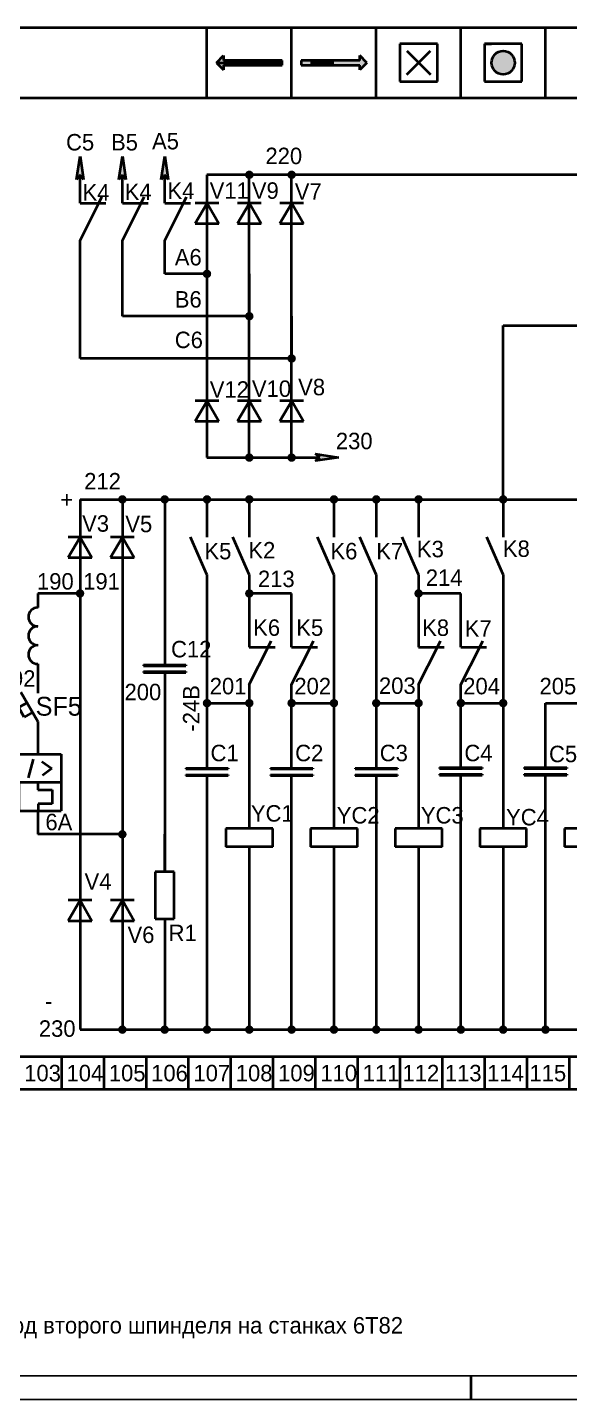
# Model space of a CAD drawing. Extents: x -8251 to 1289, y -86 to 2066.
# Drawn here: x 535.6 to 650.9, y 0 to 291.7 of the extents above; entities that cross this region are included whole.
import ezdxf

# ---------------------------------------------------------------- set-up
doc = ezdxf.new("R2010")
doc.units = 0
doc.layers.get('0').update_dxf_attribs({"linetype": 'CONTINUOUS', "lineweight": 40})
doc.layers.add('РАМКА', color=7, linetype='CONTINUOUS')
doc.layers.add('Слой1', color=3, linetype='CONTINUOUS', lineweight=25)
doc.styles.get("Standard").update_dxf_attribs({"font": 'cad2win.shx', "height": 3.5})

# ---------------------------------------------------------------- blocks, each defined once
blk = doc.blocks.new('авт защ-верт-теп-элмаг')
for p, q in [((0, 0.8), (0, -4.2)), ((0, -10.2), (-3.6, -3.97)), ((-8, -8.2), (-8, -11.2)), ((-5, -8.2), (-7, -8.2)), ((-2.87, -9.28), (-4.04, -7.25)), ((-2.26, -6.22), (-3.78, -7.1)), ((-1.08, -8.24), (-2.87, -9.28)), ((0, -10.2), (0, -17.2)), ((-8, -13.2), (-8, -16.2)), ((-4, -17.2), (5, -17.2)), ((-4, -23.2), (-4, -17.2)), ((5, -17.2), (5, -23.2)), ((-8, -18.2), (-8, -21.2)), ((-7, -20.2), (-4, -20.2)), ((-1, -18.2), (-2.07, -22.18)), ((0.86, -18.72), (3, -20.2)), ((3, -20.2), (1, -21.72)), ((-8, -26.2), (-8, -23.2)), ((-4, -23.2), (-4, -29.2)), ((5, -23.2), (-4, -23.2)), ((0, -23.2), (0, -24.72)), ((5, -23.2), (5, -29.2)), ((-4, -26.2), (-7, -26.2)), ((0, -24.72), (3.06, -24.72)), ((3.06, -24.72), (3.06, -27.71)), ((0.06, -27.71), (0.06, -29.18)), ((3.06, -27.71), (0.06, -27.71)), ((-4, -29.2), (5, -29.2)), ((0, -29.2), (0, -34.2))]:
    blk.add_line(p, q)

msp = doc.modelspace()

# ---------------------------------------------------------------- hatches: boundary and pattern name
h = msp.add_hatch(color=256)
edge = h.paths.add_edge_path()
edge.add_arc((636.79, 284.23), 2.49, 0, 360)
for points in [[(575.79, 284.23), (577.29, 282.73), (577.29, 283.73), (589.79, 283.73), (589.79, 284.73), (577.29, 284.73), (577.29, 285.73)], [(607.79, 284.23), (606.29, 285.73), (606.29, 284.73), (593.79, 284.73), (593.79, 283.73), (606.29, 283.73), (606.29, 282.73)], [(546.79, 264.39), (547.52, 259.39), (546.79, 260.39), (546.01, 259.39)], [(555.79, 264.39), (556.52, 259.39), (555.79, 260.39), (555.01, 259.39)], [(564.79, 264.39), (565.52, 259.39), (564.79, 260.39), (564.01, 259.39)], [(601.79, 200.26), (596.79, 199.54), (597.79, 200.26), (596.79, 201.04)]]:
    msp.add_hatch(color=256).paths.add_polyline_path(points)
h = msp.add_hatch(color=256)
edge = h.paths.add_edge_path()
edge.add_arc((582.79, 260.39), 0.9, 0, 360)
h = msp.add_hatch(color=256)
edge = h.paths.add_edge_path()
edge.add_arc((591.79, 260.39), 0.9, 0, 360)
h = msp.add_hatch(color=256)
edge = h.paths.add_edge_path()
edge.add_arc((573.79, 239.33), 0.9, 0, 360)
h = msp.add_hatch(color=256)
edge = h.paths.add_edge_path()
edge.add_arc((582.79, 230.32), 0.9, 0, 360)
h = msp.add_hatch(color=256)
edge = h.paths.add_edge_path()
edge.add_arc((591.79, 221.33), 0.9, 0, 360)
h = msp.add_hatch(color=256)
edge = h.paths.add_edge_path()
edge.add_arc((582.79, 200.26), 0.9, 0, 360)
h = msp.add_hatch(color=256)
edge = h.paths.add_edge_path()
edge.add_arc((591.79, 200.26), 0.9, 0, 360)
h = msp.add_hatch(color=256)
edge = h.paths.add_edge_path()
edge.add_arc((555.79, 191.37), 0.9, 0, 360)
h = msp.add_hatch(color=256)
edge = h.paths.add_edge_path()
edge.add_arc((564.79, 191.37), 0.9, 0, 360)
h = msp.add_hatch(color=256)
edge = h.paths.add_edge_path()
edge.add_arc((573.79, 191.37), 0.9, 0, 360)
h = msp.add_hatch(color=256)
edge = h.paths.add_edge_path()
edge.add_arc((582.79, 191.37), 0.9, 0, 360)
h = msp.add_hatch(color=256)
edge = h.paths.add_edge_path()
edge.add_arc((600.79, 191.37), 0.9, 0, 360)
h = msp.add_hatch(color=256)
edge = h.paths.add_edge_path()
edge.add_arc((609.79, 191.37), 0.9, 0, 360)
h = msp.add_hatch(color=256)
edge = h.paths.add_edge_path()
edge.add_arc((618.79, 191.37), 0.9, 0, 360)
h = msp.add_hatch(color=256)
edge = h.paths.add_edge_path()
edge.add_arc((636.79, 191.37), 0.9, 0, 360)
h = msp.add_hatch(color=256)
edge = h.paths.add_edge_path()
edge.add_arc((546.79, 171.37), 0.9, 0, 360)
h = msp.add_hatch(color=256)
edge = h.paths.add_edge_path()
edge.add_arc((582.79, 171.37), 0.9, 0, 360)
h = msp.add_hatch(color=256)
edge = h.paths.add_edge_path()
edge.add_arc((618.79, 171.37), 0.9, 0, 360)
h = msp.add_hatch(color=256)
h.paths.add_polyline_path([(560.28, 154.76), (560.28, 154.56), (569.3, 154.56), (569.3, 154.76)])
h.paths.add_polyline_path([(560.28, 156.18), (560.28, 155.98), (569.3, 155.98), (569.3, 156.18)])
h = msp.add_hatch(color=256)
edge = h.paths.add_edge_path()
edge.add_arc((573.79, 148.05), 0.9, 0, 360)
h = msp.add_hatch(color=256)
edge = h.paths.add_edge_path()
edge.add_arc((582.79, 148.05), 0.9, 0, 360)
h = msp.add_hatch(color=256)
edge = h.paths.add_edge_path()
edge.add_arc((591.79, 148.05), 0.9, 0, 360)
h = msp.add_hatch(color=256)
edge = h.paths.add_edge_path()
edge.add_arc((600.79, 148.05), 0.9, 0, 360)
h = msp.add_hatch(color=256)
edge = h.paths.add_edge_path()
edge.add_arc((609.79, 148.05), 0.9, 0, 360)
h = msp.add_hatch(color=256)
edge = h.paths.add_edge_path()
edge.add_arc((618.79, 148.05), 0.9, 0, 360)
h = msp.add_hatch(color=256)
edge = h.paths.add_edge_path()
edge.add_arc((627.79, 148.05), 0.9, 0, 360)
h = msp.add_hatch(color=256)
edge = h.paths.add_edge_path()
edge.add_arc((636.79, 148.05), 0.9, 0, 360)
h = msp.add_hatch(color=256)
h.paths.add_polyline_path([(569.28, 132.83), (569.28, 132.63), (578.3, 132.63), (578.3, 132.83)])
h.paths.add_polyline_path([(569.28, 134.25), (569.28, 134.05), (578.3, 134.05), (578.3, 134.25)])
h = msp.add_hatch(color=256)
h.paths.add_polyline_path([(587.28, 132.83), (587.28, 132.63), (596.3, 132.63), (596.3, 132.83)])
h.paths.add_polyline_path([(587.28, 134.25), (587.28, 134.05), (596.3, 134.05), (596.3, 134.25)])
h = msp.add_hatch(color=256)
h.paths.add_polyline_path([(605.28, 132.83), (605.28, 132.63), (614.3, 132.63), (614.3, 132.83)])
h.paths.add_polyline_path([(605.28, 134.25), (605.28, 134.05), (614.3, 134.05), (614.3, 134.25)])
h = msp.add_hatch(color=256)
h.paths.add_polyline_path([(623.28, 132.93), (623.28, 132.73), (632.3, 132.73), (632.3, 132.93)])
h.paths.add_polyline_path([(623.28, 134.34), (623.28, 134.15), (632.3, 134.15), (632.3, 134.34)])
h = msp.add_hatch(color=256)
h.paths.add_polyline_path([(641.28, 132.93), (641.28, 132.73), (650.3, 132.73), (650.3, 132.93)])
h.paths.add_polyline_path([(641.28, 134.34), (641.28, 134.15), (650.3, 134.15), (650.3, 134.34)])
h = msp.add_hatch(color=256)
edge = h.paths.add_edge_path()
edge.add_arc((555.79, 120.15), 0.9, 0, 360)
h = msp.add_hatch(color=256)
edge = h.paths.add_edge_path()
edge.add_arc((555.79, 78.62), 0.9, 0, 360)
h = msp.add_hatch(color=256)
edge = h.paths.add_edge_path()
edge.add_arc((564.79, 78.62), 0.9, 0, 360)
h = msp.add_hatch(color=256)
edge = h.paths.add_edge_path()
edge.add_arc((573.79, 78.62), 0.9, 0, 360)
h = msp.add_hatch(color=256)
edge = h.paths.add_edge_path()
edge.add_arc((582.79, 78.62), 0.9, 0, 360)
h = msp.add_hatch(color=256)
edge = h.paths.add_edge_path()
edge.add_arc((591.79, 78.62), 0.9, 0, 360)
h = msp.add_hatch(color=256)
edge = h.paths.add_edge_path()
edge.add_arc((600.79, 78.62), 0.9, 0, 360)
h = msp.add_hatch(color=256)
edge = h.paths.add_edge_path()
edge.add_arc((609.79, 78.62), 0.9, 0, 360)
h = msp.add_hatch(color=256)
edge = h.paths.add_edge_path()
edge.add_arc((618.79, 78.62), 0.9, 0, 360)
h = msp.add_hatch(color=256)
edge = h.paths.add_edge_path()
edge.add_arc((627.79, 78.62), 0.9, 0, 360)
h = msp.add_hatch(color=256)
edge = h.paths.add_edge_path()
edge.add_arc((636.79, 78.62), 0.9, 0, 360)
h = msp.add_hatch(color=256)
edge = h.paths.add_edge_path()
edge.add_arc((645.79, 78.62), 0.9, 0, 360)

# ---------------------------------------------------------------- linework, layer by layer
for p, q in [((524.43, 291.73), (832.85, 291.73)), ((573.79, 276.73), (573.79, 291.73)), ((591.79, 276.73), (591.79, 291.73)), ((609.79, 276.73), (609.79, 291.73)), ((627.79, 276.73), (627.79, 291.73)), ((645.79, 276.73), (645.79, 291.73)), ((622.8, 288.23), (614.8, 288.23)), ((614.8, 288.23), (614.8, 280.23)), ((616.28, 286.75), (621.3, 281.73)), ((616.28, 281.72), (621.3, 286.73)), ((622.8, 280.23), (622.8, 288.23)), ((640.79, 288.23), (632.79, 288.23)), ((632.79, 288.23), (632.79, 280.23)), ((632.79, 288.23), (634.28, 288.23)), ((640.79, 280.23), (640.79, 288.23)), ((575.79, 284.23), (577.29, 285.73)), ((575.79, 284.23), (577.29, 282.73)), ((575.79, 284.23), (589.79, 284.23)), ((577.29, 285.73), (577.29, 284.73)), ((589.79, 284.73), (577.29, 284.73)), ((577.29, 283.73), (589.79, 283.73)), ((577.29, 283.73), (577.29, 282.73)), ((582.79, 284.23), (587.79, 284.23)), ((589.79, 283.73), (589.79, 284.73)), ((606.29, 284.73), (593.79, 284.73)), ((593.79, 284.73), (593.79, 283.73)), ((593.79, 283.73), (606.29, 283.73)), ((600.79, 284.23), (595.79, 284.23)), ((606.29, 284.73), (606.29, 285.73)), ((607.79, 284.23), (606.29, 285.73)), ((607.79, 284.23), (606.29, 282.73)), ((606.29, 282.73), (606.29, 283.73)), ((614.8, 280.23), (622.8, 280.23)), ((632.79, 280.23), (640.79, 280.23)), ((524.43, 276.73), (778.29, 276.73)), ((573.79, 276.73), (591.79, 276.73)), ((591.79, 276.73), (609.79, 276.73)), ((609.79, 276.73), (627.79, 276.73)), ((627.79, 276.73), (645.79, 276.73)), ((645.79, 276.73), (663.79, 276.73)), ((546.01, 259.39), (546.79, 264.39)), ((546.79, 264.39), (547.52, 259.39)), ((555.01, 259.39), (555.79, 264.39)), ((555.79, 264.39), (556.52, 259.39)), ((564.01, 259.39), (564.79, 264.39)), ((564.79, 264.39), (565.52, 259.39)), ((546.79, 260.39), (546.01, 259.39)), ((546.79, 254.39), (546.79, 260.39)), ((546.79, 254.39), (546.79, 260.39)), ((547.52, 259.39), (546.79, 260.39)), ((555.79, 260.39), (555.01, 259.39)), ((555.79, 254.39), (555.79, 260.39)), ((555.79, 254.39), (555.79, 260.39)), ((556.52, 259.39), (555.79, 260.39)), ((564.79, 260.39), (564.01, 259.39)), ((564.79, 254.39), (564.79, 260.39)), ((564.79, 254.39), (564.79, 260.39)), ((565.52, 259.39), (564.79, 260.39)), ((717.79, 260.39), (573.79, 260.39)), ((573.79, 260.39), (573.79, 200.26)), ((582.79, 200.26), (582.79, 260.39)), ((591.79, 200.26), (591.79, 260.39)), ((546.79, 254.39), (550.79, 254.39)), ((546.79, 246.39), (550.79, 254.39)), ((550.79, 254.39), (551.44, 255.69)), ((550.79, 254.39), (552.26, 254.39)), ((555.79, 254.39), (559.79, 254.39)), ((555.79, 246.39), (559.79, 254.39)), ((559.79, 254.39), (560.44, 255.69)), ((559.79, 254.39), (561.26, 254.39)), ((564.79, 254.39), (568.79, 254.39)), ((564.79, 246.39), (568.79, 254.39)), ((568.79, 254.39), (569.44, 255.69)), ((568.79, 254.39), (570.26, 254.39)), ((576.3, 254.39), (571.28, 254.39)), ((571.28, 250.03), (573.8, 254.39)), ((573.8, 254.39), (576.32, 250.03)), ((585.3, 254.39), (580.28, 254.39)), ((580.28, 250.03), (582.8, 254.39)), ((582.8, 254.39), (585.32, 250.03)), ((594.3, 254.39), (589.28, 254.39)), ((589.28, 250.03), (591.8, 254.39)), ((591.8, 254.39), (594.32, 250.03)), ((571.28, 250.03), (576.32, 250.03)), ((573.79, 248.33), (573.79, 212.33)), ((573.79, 248.33), (573.79, 239.33)), ((580.28, 250.03), (585.32, 250.03)), ((589.28, 250.03), (594.32, 250.03)), ((546.79, 221.33), (546.79, 246.39)), ((555.79, 230.33), (555.79, 246.39)), ((564.79, 239.33), (564.79, 246.39)), ((573.79, 239.33), (564.79, 239.33)), ((582.79, 239.33), (582.79, 230.33)), ((582.79, 230.32), (555.79, 230.33)), ((591.79, 230.33), (591.79, 221.33)), ((636.79, 191.37), (636.79, 228.35)), ((636.79, 228.35), (762.79, 228.35)), ((591.79, 221.33), (546.79, 221.33)), ((576.3, 212.33), (571.28, 212.33)), ((571.28, 207.97), (573.8, 212.33)), ((573.8, 212.33), (576.32, 207.97)), ((585.3, 212.33), (580.28, 212.33)), ((580.28, 207.97), (582.8, 212.33)), ((582.8, 212.33), (585.32, 207.97)), ((594.3, 212.33), (589.28, 212.33)), ((589.28, 207.97), (591.8, 212.33)), ((591.8, 212.33), (594.32, 207.97)), ((571.28, 207.97), (576.32, 207.97)), ((580.28, 207.97), (585.32, 207.97)), ((589.28, 207.97), (594.32, 207.97)), ((573.79, 200.26), (582.79, 200.26)), ((582.79, 200.26), (591.79, 200.26)), ((591.79, 200.26), (597.79, 200.26)), ((597.79, 200.26), (596.79, 201.04)), ((596.79, 201.04), (601.79, 200.26)), ((596.79, 199.54), (597.79, 200.26)), ((601.79, 200.26), (596.79, 199.54)), ((546.79, 191.37), (555.79, 191.37)), ((546.79, 191.37), (546.79, 78.62)), ((555.79, 191.37), (564.79, 191.37)), ((555.79, 191.37), (555.79, 78.62)), ((564.79, 191.37), (573.79, 191.37)), ((564.79, 191.37), (564.79, 155.98)), ((573.79, 191.37), (582.79, 191.37)), ((573.79, 191.37), (573.79, 183.37)), ((582.79, 191.37), (600.79, 191.37)), ((582.79, 191.37), (582.79, 183.37)), ((600.79, 191.37), (609.79, 191.37)), ((600.79, 191.37), (600.79, 183.37)), ((609.79, 191.37), (618.79, 191.37)), ((609.79, 191.37), (609.79, 183.37)), ((618.79, 191.37), (636.79, 191.37)), ((618.79, 191.37), (618.79, 183.37)), ((636.79, 191.37), (654.79, 191.37)), ((636.79, 191.37), (636.79, 183.37)), ((549.3, 183.37), (544.28, 183.37)), ((544.28, 179.01), (546.8, 183.37)), ((546.8, 183.37), (549.32, 179.01)), ((558.3, 183.37), (553.28, 183.37)), ((553.28, 179.01), (555.8, 183.37)), ((555.8, 183.37), (558.32, 179.01)), ((573.79, 175.37), (570.29, 183.37)), ((582.79, 175.37), (579.29, 183.37)), ((600.79, 175.37), (597.29, 183.37)), ((609.79, 175.37), (606.29, 183.37)), ((618.79, 175.37), (615.29, 183.37)), ((636.79, 175.37), (633.29, 183.37)), ((544.28, 179.01), (549.32, 179.01)), ((546.79, 179.37), (546.79, 171.37)), ((553.28, 179.01), (558.32, 179.01)), ((573.79, 175.37), (573.79, 134.05)), ((582.79, 175.37), (582.79, 159.98)), ((600.79, 175.37), (600.79, 121.42)), ((609.79, 175.37), (609.79, 134.05)), ((618.79, 175.37), (618.79, 159.98)), ((636.79, 175.37), (636.79, 121.42)), ((546.79, 171.37), (537.79, 171.37)), ((537.79, 171.37), (537.79, 168.37)), ((537.79, 171.37), (537.79, 168.37)), ((591.79, 171.37), (582.79, 171.37)), ((591.79, 159.98), (591.79, 171.37)), ((627.79, 171.37), (618.79, 171.37)), ((627.79, 159.98), (627.79, 171.37)), ((586.79, 159.98), (587.44, 161.29)), ((595.79, 159.98), (596.44, 161.29)), ((622.79, 159.98), (623.44, 161.29)), ((631.79, 159.98), (632.44, 161.29)), ((582.79, 159.98), (586.79, 159.98)), ((582.79, 151.98), (586.79, 159.98)), ((586.79, 159.98), (588.26, 159.98)), ((591.79, 159.98), (595.79, 159.98)), ((591.79, 151.98), (595.79, 159.98)), ((595.79, 159.98), (597.26, 159.98)), ((618.79, 159.98), (622.79, 159.98)), ((618.79, 151.98), (622.79, 159.98)), ((622.79, 159.98), (624.26, 159.98)), ((627.79, 159.98), (631.79, 159.98)), ((627.79, 151.98), (631.79, 159.98)), ((631.79, 159.98), (633.26, 159.98)), ((537.79, 156.37), (537.79, 155.15)), ((560.28, 156.18), (569.3, 156.18)), ((560.28, 156.18), (560.28, 155.98)), ((560.28, 155.98), (569.3, 155.98)), ((560.28, 154.76), (569.3, 154.76)), ((560.28, 154.76), (560.28, 154.56)), ((560.28, 154.76), (569.3, 154.76)), ((564.79, 156.18), (564.79, 155.98)), ((564.79, 154.76), (564.79, 112.15)), ((564.79, 154.76), (564.79, 154.56)), ((569.3, 156.18), (569.3, 155.98)), ((569.3, 154.76), (569.3, 154.56)), ((560.28, 154.56), (569.3, 154.56)), ((560.28, 154.56), (569.3, 154.56)), ((582.79, 151.98), (582.79, 121.42)), ((591.79, 134.05), (591.79, 151.98)), ((618.79, 151.98), (618.79, 121.42)), ((627.79, 134.15), (627.79, 151.98)), ((573.79, 148.05), (582.79, 148.05)), ((591.79, 148.05), (600.79, 148.05)), ((609.79, 148.05), (618.79, 148.05)), ((627.79, 148.05), (636.79, 148.05)), ((645.79, 134.15), (645.79, 148.05)), ((645.79, 148.05), (654.79, 148.05)), ((569.28, 134.25), (578.3, 134.25)), ((569.28, 134.25), (569.28, 134.05)), ((578.3, 134.25), (578.3, 134.05)), ((587.28, 134.25), (596.3, 134.25)), ((587.28, 134.25), (587.28, 134.05)), ((591.79, 134.25), (591.79, 134.05)), ((596.3, 134.25), (596.3, 134.05)), ((605.28, 134.25), (614.3, 134.25)), ((605.28, 134.25), (605.28, 134.05)), ((609.79, 134.25), (609.79, 134.05)), ((614.3, 134.25), (614.3, 134.05)), ((623.28, 134.34), (632.3, 134.34)), ((623.28, 134.34), (623.28, 134.15)), ((627.79, 134.34), (627.79, 134.15)), ((632.3, 134.34), (632.3, 134.15)), ((641.28, 134.34), (650.3, 134.34)), ((641.28, 134.34), (641.28, 134.15)), ((645.79, 134.34), (645.79, 134.15)), ((650.3, 134.34), (650.3, 134.15)), ((569.28, 134.05), (578.3, 134.05)), ((569.28, 132.83), (578.3, 132.83)), ((569.28, 132.83), (569.28, 132.63)), ((569.28, 132.63), (578.3, 132.63)), ((573.79, 132.83), (573.79, 119.54)), ((578.3, 132.83), (578.3, 132.63)), ((587.28, 134.05), (596.3, 134.05)), ((587.28, 132.83), (596.3, 132.83)), ((587.28, 132.83), (587.28, 132.63)), ((587.28, 132.63), (596.3, 132.63)), ((591.79, 119.54), (591.79, 132.83)), ((591.79, 132.83), (591.79, 132.63)), ((596.3, 132.83), (596.3, 132.63)), ((605.28, 134.05), (614.3, 134.05)), ((605.28, 132.83), (614.3, 132.83)), ((605.28, 132.83), (605.28, 132.63)), ((605.28, 132.63), (614.3, 132.63)), ((609.79, 132.83), (609.79, 132.63)), ((609.79, 132.83), (609.79, 119.54)), ((614.3, 132.83), (614.3, 132.63)), ((623.28, 134.15), (632.3, 134.15)), ((623.28, 132.93), (632.3, 132.93)), ((623.28, 132.93), (623.28, 132.73)), ((623.28, 132.73), (632.3, 132.73)), ((627.79, 119.64), (627.79, 132.93)), ((627.79, 132.93), (627.79, 132.73)), ((632.3, 132.93), (632.3, 132.73)), ((641.28, 134.15), (650.3, 134.15)), ((641.28, 132.93), (650.3, 132.93)), ((641.28, 132.93), (641.28, 132.73)), ((641.28, 132.73), (650.3, 132.73)), ((645.79, 132.93), (645.79, 132.73)), ((645.79, 78.62), (645.79, 132.73)), ((650.3, 132.93), (650.3, 132.73)), ((555.79, 120.15), (537.79, 120.15)), ((564.79, 112.15), (564.79, 120.15)), ((587.78, 121.42), (577.81, 121.42)), ((577.81, 121.42), (577.81, 117.46)), ((587.78, 117.46), (587.78, 121.42)), ((605.78, 121.42), (595.81, 121.42)), ((595.81, 121.42), (595.81, 117.46)), ((605.78, 117.46), (605.78, 121.42)), ((623.78, 121.42), (613.81, 121.42)), ((613.81, 121.42), (613.81, 117.46)), ((623.78, 117.46), (623.78, 121.42)), ((627.79, 78.62), (627.79, 119.64)), ((641.78, 121.42), (631.81, 121.42)), ((631.81, 121.42), (631.81, 117.46)), ((641.78, 117.46), (641.78, 121.42)), ((659.78, 121.42), (649.81, 121.42)), ((649.81, 121.42), (649.81, 117.46)), ((573.79, 119.54), (573.79, 78.62)), ((587.78, 117.46), (577.81, 117.46)), ((582.79, 117.46), (582.79, 78.62)), ((591.79, 78.62), (591.79, 119.54)), ((605.78, 117.46), (595.81, 117.46)), ((600.79, 117.46), (600.79, 78.62)), ((609.79, 119.54), (609.79, 78.62)), ((623.78, 117.46), (613.81, 117.46)), ((618.79, 117.46), (618.79, 78.62)), ((641.78, 117.46), (631.81, 117.46)), ((636.79, 117.46), (636.79, 78.62)), ((659.78, 117.46), (649.81, 117.46)), ((566.79, 112.15), (562.79, 112.15)), ((562.79, 112.15), (562.79, 102.15)), ((566.79, 102.15), (566.79, 112.15)), ((549.3, 106.15), (544.28, 106.15)), ((544.28, 101.79), (546.8, 106.15)), ((546.8, 106.15), (549.32, 101.79)), ((558.3, 106.14), (553.28, 106.14)), ((553.28, 101.78), (555.8, 106.14)), ((555.8, 106.14), (558.32, 101.78)), ((562.79, 102.15), (566.79, 102.15)), ((564.79, 102.15), (564.79, 78.62)), ((544.28, 101.79), (549.32, 101.79)), ((553.28, 101.78), (558.32, 101.78)), ((546.79, 78.62), (708.79, 78.62)), ((582.79, 78.62), (591.79, 78.62)), ((636.79, 78.62), (645.79, 78.62)), ((533.82, 72.92), (830.82, 72.92)), ((542.82, 72.92), (542.82, 65.92)), ((551.82, 72.92), (551.82, 65.92)), ((560.82, 72.92), (560.82, 65.92)), ((569.82, 72.92), (569.82, 65.92)), ((578.82, 72.92), (578.82, 65.92)), ((587.82, 72.92), (587.82, 65.92)), ((596.82, 72.92), (596.82, 65.92)), ((605.82, 72.92), (605.82, 65.92)), ((614.82, 72.92), (614.82, 65.92)), ((623.82, 72.92), (623.82, 65.92)), ((632.82, 72.92), (632.82, 65.92)), ((641.82, 72.92), (641.82, 65.92)), ((650.82, 72.92), (650.82, 65.92)), ((830.82, 65.92), (533.82, 65.92)), ((630, -0.04), (630, 4.96))]:
    msp.add_line(p, q)
msp.add_circle((636.79, 284.23), 2.49)
for centre in [(537.79, 166.37), (537.79, 162.37), (537.79, 158.37)]:
    msp.add_arc(centre, 2, 90, 270)
at = {"layer": 'РАМКА'}
msp.add_line((836, 5), (20, 5), dxfattribs=at)
at = {"layer": 'Слой1'}
msp.add_line((0, 0), (841, 0), dxfattribs=at)

# ---------------------------------------------------------------- block references
msp.add_blockref('авт защ-верт-теп-элмаг', (537.79, 154.36))

# ---------------------------------------------------------------- texts
for s, height, p in [('213', 3.5, (584.63, 172.72)), ('214', 3.5, (620.33, 172.97)), ('C12', 3.5, (566.15, 157.78)), ('SF5', 4, (537.35, 145.38)), ('** электропривод второго шпинделя на станках 6Т82', 3.5, (500, 14))]:
    msp.add_text(s, height=height).set_placement(p)
at = {"char_height": 3.5, "attachment_point": 1}
for s, insert, width in [('C5', (543.81, 269.07), 8.1276), ('B5', (553.38, 269.07), 8.1276), ('A5', (562.1, 269.3), 8.1276), ('220', (586.22, 266.16), 8.1276), ('K4', (547.32, 258.41), 8.1276), ('K4', (556.29, 258.53), 8.1276), ('K4', (565.38, 258.77), 8.1276), ('V11', (574.36, 258.79), 8.1276), ('V9', (583.33, 258.79), 8.1276), ('V7', (592.47, 258.61), 8.1276), ('A6', (566.94, 244.62), 8.1276), ('B6', (566.94, 235.66), 8.1276), ('C6', (566.94, 227.04), 8.1276), ('V12', (574.38, 216.49), 8.1276), ('V10', (583.35, 216.67), 8.1276), ('V8', (593.18, 217.01), 8.1276), ('230', (601.2, 205.54), 8.1276), ('212', (547.67, 196.99), 8.1276), ('+', (542.59, 193.1), 8.1276), ('V3', (547.23, 188), 8.1276), ('V5', (556.42, 187.89), 8.1276), ('K5', (573.25, 182.13), 8.1276), ('K2', (582.59, 182.31), 8.1276), ('K6', (600.06, 182.12), 8.1276), ('K7', (609.81, 182.12), 8.1276), ('K3', (618.45, 182.56), 8.1276), ('K8', (636.73, 182.64), 8.1276), ('190', (537.63, 175.69), 8.1276), ('191', (547.45, 175.69), 8.1276), ('K6', (583.62, 165.86), 8.1276), ('K5', (592.79, 165.86), 8.1276), ('K8', (619.56, 165.84), 8.1276), ('K7', (628.61, 165.66), 8.1276), ('192', (529.5, 155.03), 8.1276), ('200', (556.25, 152.16), 8.1276), ('201', (574.37, 153.42), 8.1276), ('202', (592.37, 153.42), 8.1276), ('203', (610.37, 153.51), 8.1276), ('204', (628.3, 153.42), 8.1276), ('205', (644.52, 153.42), 8.1276), ('C1', (574.54, 139.19), 8.1276), ('C2', (592.54, 139.19), 8.1276), ('C3', (610.54, 139.19), 8.1276), ('C4', (628.54, 139.19), 8.1276), ('C5', (646.54, 138.99), 8.1276), ('YC1', (583.12, 126.35), 8.1276), ('YC2', (601.4, 125.95), 8.1276), ('YC3', (619.28, 125.95), 8.1276), ('YC4', (637.4, 125.55), 8.1276), ('6A', (539.42, 124.52), 8.1276), ('V4', (547.75, 111.86), 8.1276), ('V6', (556.89, 100.54), 8.1276), ('R1', (565.63, 100.94), 8.1276), (' -\\P230', (538.02, 86.43), 8.1276), ('103', (534.91, 71.13), 3.7722), ('104', (543.91, 71.13), 3.7722), ('105', (552.91, 71.13), 3.7722), ('106', (561.91, 71.13), 3.7722), ('107', (570.91, 71.13), 3.7722), ('108', (579.91, 71.13), 3.7722), ('109', (588.91, 71.13), 3.7722), ('110', (597.91, 71.13), 3.7722), ('111', (606.91, 71.13), 3.7722), ('112', (615.38, 71.13), 3.7722), ('113', (624.38, 71.13), 3.7722), ('114', (633.38, 71.13), 3.7722), ('115', (642.38, 71.13), 3.7722)]:
    msp.add_mtext(s, dxfattribs=dict(at, insert=insert, width=width))
at = {"insert": (568.68, 141.99), "char_height": 3.5, "width": 8.1276, "attachment_point": 1, "rotation": 90}
msp.add_mtext('-24B', dxfattribs=at)

doc.saveas('drawing.dxf')
